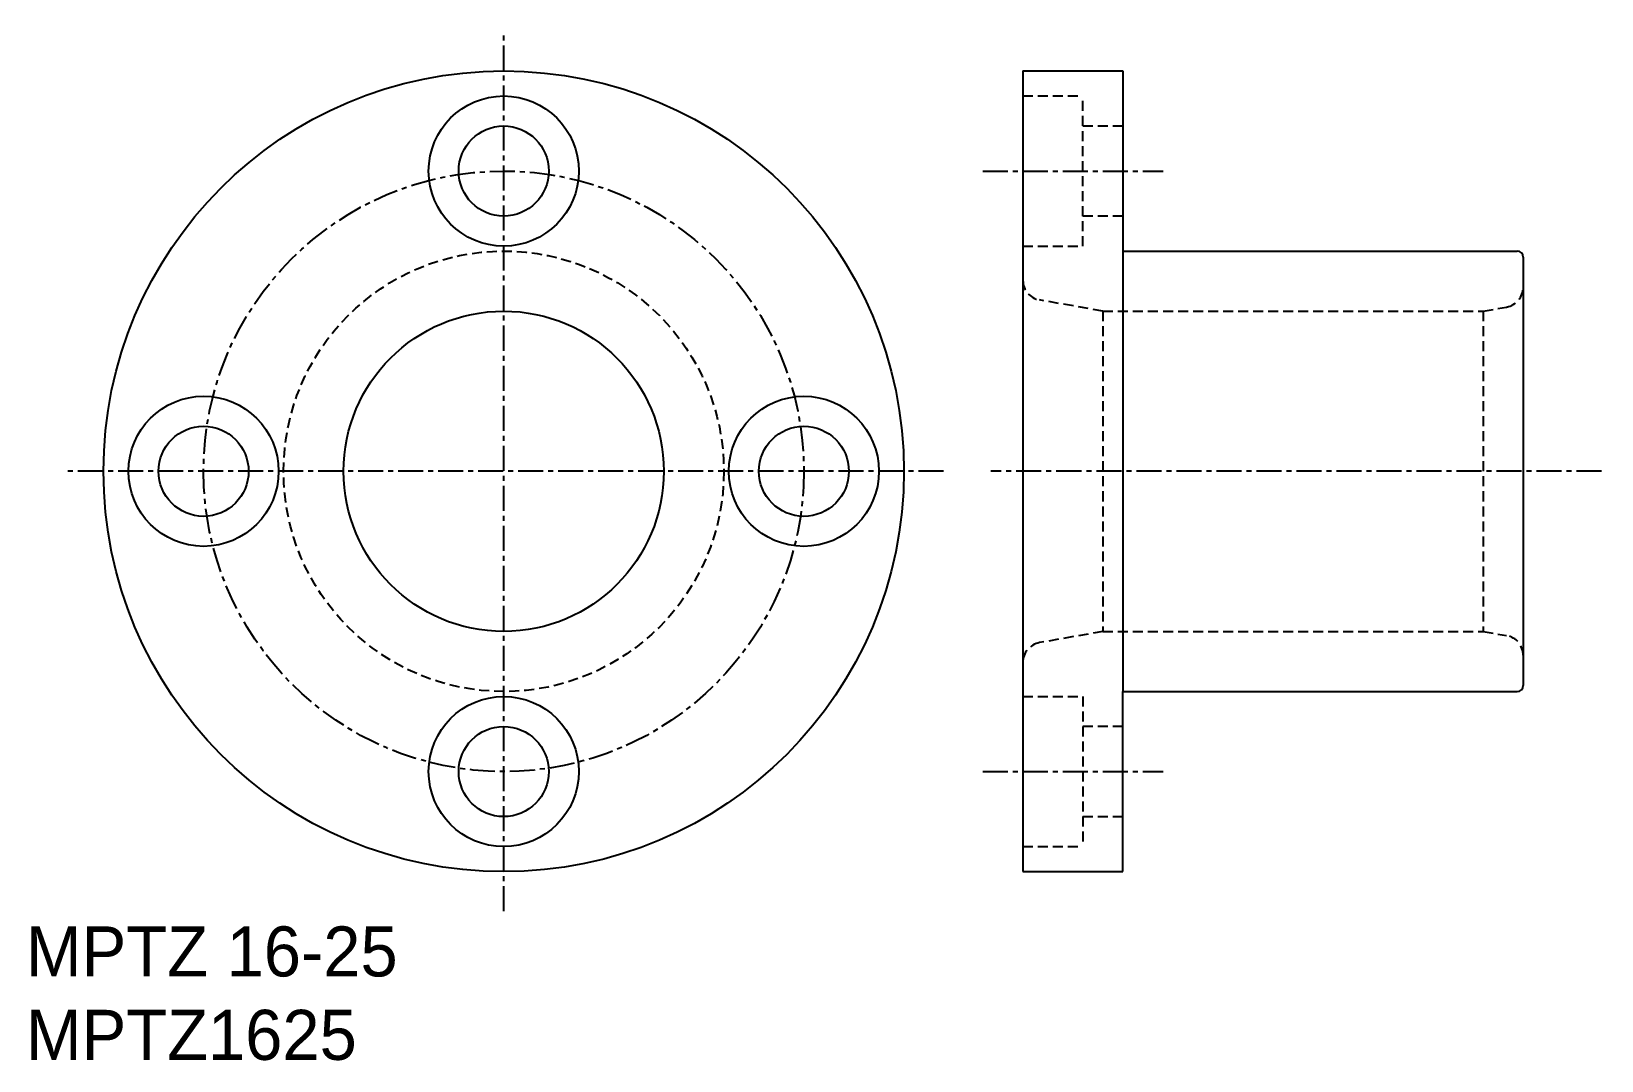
# Model space of a CAD drawing. Extents: x 24 to 102.5, y 43.5 to 94.9.
import ezdxf

# ---------------------------------------------------------------- set-up
doc = ezdxf.new("R2010")
doc.units = 0
doc.linetypes.add('CENTER', pattern=[2, 1.25, -0.25, 0.25, -0.25])
doc.linetypes.add('DASHED', pattern=[0.75, 0.5, -0.25])
doc.layers.get('0').update_dxf_attribs({"linetype": 'CONTINUOUS'})
doc.layers.add('CENTER', color=1, linetype='CENTER')

msp = doc.modelspace()

# ---------------------------------------------------------------- linework, layer by layer
at = {"color": 7, "linetype": 'CONTINUOUS'}
for p, q in [((73.595, 92.969), (73.595, 52.969)), ((73.595, 92.969), (78.595, 92.969)), ((78.595, 92.969), (78.595, 83.969)), ((78.595, 90.219), (78.595, 90.219)), ((78.595, 83.969), (98.295, 83.969)), ((78.595, 83.969), (78.595, 61.969)), ((98.595, 83.669), (98.595, 62.269)), ((78.595, 52.969), (78.595, 61.969)), ((78.595, 61.969), (98.295, 61.969)), ((78.595, 55.719), (78.595, 55.719)), ((73.595, 52.969), (78.595, 52.969))]:
    msp.add_line(p, q, dxfattribs=at)
at = {"color": 3, "linetype": 'DASHED'}
for p, q in [((73.595, 91.719), (76.595, 91.719)), ((76.595, 84.219), (76.595, 91.719)), ((76.595, 90.219), (78.595, 90.219)), ((78.595, 85.719), (76.595, 85.719)), ((73.595, 84.219), (76.595, 84.219)), ((77.595, 80.969), (74.422, 81.529)), ((77.595, 80.969), (77.595, 64.969)), ((77.595, 80.969), (96.595, 80.969)), ((96.595, 80.969), (97.769, 81.176)), ((96.595, 80.969), (96.595, 64.969)), ((77.595, 64.969), (74.422, 64.41)), ((77.595, 64.969), (96.595, 64.969)), ((96.595, 64.969), (97.769, 64.763)), ((73.595, 61.719), (76.595, 61.719)), ((76.595, 61.719), (76.595, 54.219)), ((78.595, 60.219), (76.595, 60.219)), ((76.595, 55.719), (78.595, 55.719)), ((73.595, 54.219), (76.595, 54.219))]:
    msp.add_line(p, q, dxfattribs=at)
at = {"color": 7, "linetype": 'CONTINUOUS'}
for centre, radius in [((47.647, 72.969), 20), ((47.647, 87.969), 3.75), ((47.647, 87.969), 2.25), ((47.647, 72.969), 8), ((32.647, 72.969), 3.75), ((62.647, 72.969), 3.75), ((32.647, 72.969), 2.25), ((62.647, 72.969), 2.25), ((47.647, 57.969), 3.75), ((47.647, 57.969), 2.25)]:
    msp.add_circle(centre, radius, dxfattribs=at)
at = {"color": 3, "linetype": 'DASHED'}
msp.add_circle((47.647, 72.969), 11, dxfattribs=at)
at = {"color": 7, "linetype": 'CONTINUOUS'}
for centre, start, end in [((98.295, 83.669), 0, 90), ((98.295, 62.269), 270, 0)]:
    msp.add_arc(centre, 0.3, start, end, dxfattribs=at)
at = {"color": 3, "linetype": 'DASHED'}
for centre, start, end in [((74.595, 82.514), 180, 260), ((97.595, 82.161), 280, 360), ((74.595, 63.425), 100, 180), ((97.595, 63.778), 0, 80)]:
    msp.add_arc(centre, 1, start, end, dxfattribs=at)
at = {"layer": 'CENTER', "color": 1, "linetype": 'CENTER'}
for p, q in [((47.647, 50.995), (47.647, 94.944)), ((71.595, 87.969), (80.595, 87.969)), ((69.622, 72.969), (25.673, 72.969)), ((102.514, 72.969), (71.994, 72.969)), ((71.595, 57.969), (80.595, 57.969))]:
    msp.add_line(p, q, dxfattribs=at)
msp.add_circle((47.647, 72.969), 15, dxfattribs=at)

# ---------------------------------------------------------------- texts
at = {"color": 7, "linetype": 'CONTINUOUS'}
for s, p in [('MPTZ 16-25', (23.77, 47.734)), ('MPTZ1625', (23.77, 43.567))]:
    msp.add_text(s, height=2.5, dxfattribs=at).set_placement(p)

doc.saveas('drawing.dxf')
